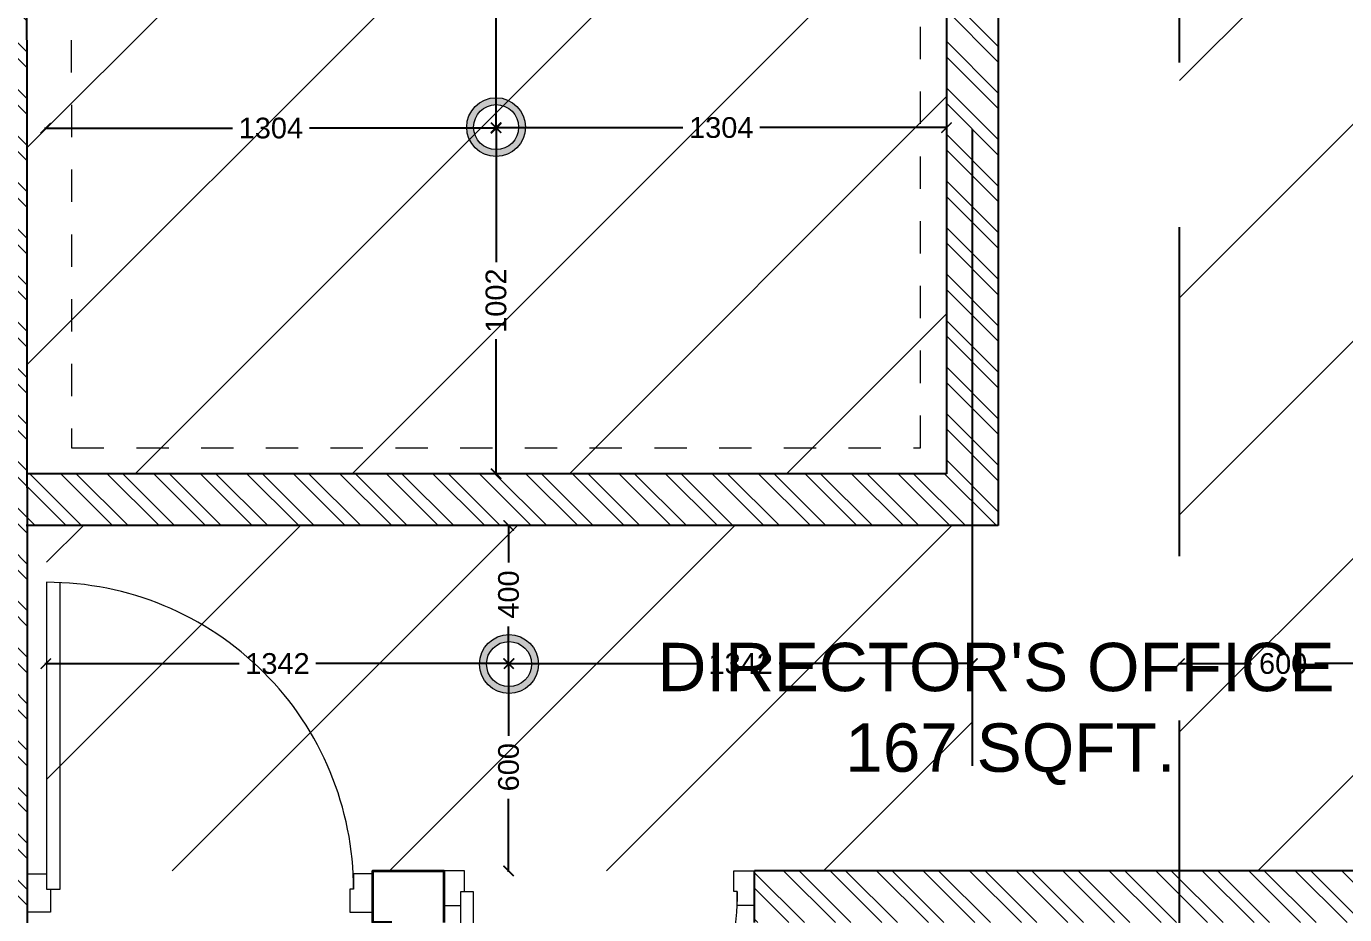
# Model space of a CAD drawing. Header units: millimetres. Extents: x 1464389 to 1998638, y -29162 to 256806.
# Drawn here: x 1716726 to 1720543, y 209375 to 211947 of the extents above; entities that cross this region are included whole.
import ezdxf

# ---------------------------------------------------------------- set-up
doc = ezdxf.new("R2010")
doc.units = ezdxf.units.MM
doc.header["$LTSCALE"] = 15
doc.header["$PDMODE"] = 35
doc.linetypes.add('HIDDEN', pattern=[9.525, 6.35, -3.175])
doc.linetypes.add('JIS_02_1.2', pattern=[2.5, 1.25, -1.25])
doc.layers.get('0').update_dxf_attribs({"lineweight": 5})
for name, color, linetype in [('COLUMN', 14, 'Continuous'), ('NEW WALL', 5, 'Continuous'), ('S-beamline-7', 8, 'HIDDEN'), ('Text', 250, 'Continuous')]:
    doc.layers.add(name, color=color, linetype=linetype)
for name, color, linetype, lineweight in [('DOOR', 124, 'Continuous', 9), ('hidden line', 251, 'JIS_02_1.2', 20), ('ledge wall line', 252, 'Continuous', 13), ('LS_DR_Wall', 5, 'Continuous', 35)]:
    doc.layers.add(name, color=color, linetype=linetype, lineweight=lineweight)
doc.styles.add('ARIAL', font='arial.ttf')
doc.dimstyles.new('SC-25', dxfattribs={"dimtxt": 60, "dimasz": 30, "dimexe": 0, "dimexo": 0, "dimgap": 25, "dimtad": 0, "dimdec": 0, "dimzin": 0, "dimdsep": 46, "dimtxsty": 'ARIAL', "dimblk": 'ARCHTICK', "dimcen": 0.09, "dimdle": 3, "dimclrd": 251, "dimclre": 251, "dimclrt": 1, "dimadec": 0, "dimazin": 0, "dimtfac": 1, "dimtdec": 0, "dimtofl": 0, "dimtmove": 0, "dimatfit": 2, "dimfxl": 100, "dimtolj": 1, "dimtzin": 0, "dimarcsym": 0})
pattern_1 = [(45, (882263.97, 177990.95), (-314.30896, 314.30896), [])]

# ---------------------------------------------------------------- blocks, each defined once
blk = doc.blocks.new('3rd floor beam')
at = {"layer": 'S-beamline-7', "color": 9, "ltscale": 10, "true_color": 0xc7c8ca}
for points in [[(2194534.3, 736246.7), (2194534.3, 751635.9)], [(2194534.3, 736246.7), (2194534.3, 751635.9)], [(2193934.3, 738497.1), (2193934.3, 747960.7)]]:
    blk.add_lwpolyline(points, dxfattribs=at)
blk = doc.blocks.new('D900')
for points in [[(0, 840), (0, 900), (100, 900), (100, 850), (60, 850), (60, 840)], [(0, 60), (0, 0), (100, 0), (100, 50), (60, 50), (60, 60)]]:
    blk.add_lwpolyline(points, close=True)
blk.add_lwpolyline([(60, 850, -0.414214), (860, 50), (60, 50), (60, 85), (859.2, 85)], format="xyb")
blk = doc.blocks.new('DOOR')
at = {"layer": 'DOOR', "xscale": -1.111111111111109, "yscale": 1.111111111111109, "zscale": 1.111111111111109, "rotation": 270}
blk.add_blockref('D900', (884115.6, -149552.4), dxfattribs=at)
at = {"layer": 'DOOR', "rotation": 270}
blk.add_blockref('D900', (885321.1, -149432.3), dxfattribs=at)
blk = doc.blocks.new('INTRNAL WALLS')
at = {"layer": 'ledge wall line'}
h = blk.add_hatch(dxfattribs=at)
h.set_pattern_fill('ANSI32', color=256, scale=10, angle=90)
h.paths.add_polyline_path([(881832.9, -153970.1), (884112.1, -153970.1), (884112.1, -153820.1), (881682.9, -153820.1), (881682.9, -157110.1), (881832.9, -157110.1)])
h.paths.add_polyline_path([(882311.7, -149582.3), (883965, -149582.3), (883964.8, -149432.3), (881861.7, -149432.3), (881861.7, -147926.9), (881711.7, -147926.9), (881711.7, -149582.3), (882161.7, -149582.3), (882161.7, -152470.1), (881711.7, -152470.1), (881711.7, -152620.1), (883962.1, -152620.1), (883962.1, -152820.1), (884112.1, -152820.1), (884112.1, -152470.1), (882311.7, -152470.1)])
h.paths.add_polyline_path([(880482.9, -151120.1), (875066.9, -151120.1), (875066.9, -151270.1), (876949.9, -151270.1), (876949.9, -152620.1), (877891.2, -152620.1), (877891.2, -152470.1), (877099.9, -152470.1), (877099.9, -151270.1), (878641.4, -151270.1), (878641.4, -152620.1), (878787.5, -152620.1), (878787.5, -151270.1), (878932.9, -151270.1), (880332.9, -151270.1), (880332.9, -152470.1), (879537.7, -152470.1), (879537.7, -152620.1), (880332.9, -152620.1), (880332.9, -152910.7), (880482.9, -152910.7)])
h.paths.add_polyline_path([(880482.9, -148960.9), (880482.9, -147926.9), (880332.9, -147926.9), (880332.9, -148960.9), (874916.9, -148960.9), (874916.9, -149110.9), (880332.9, -149110.9), (880332.9, -150220.1), (880482.9, -150220.1)])
h.paths.add_polyline_path([(880482.9, -146876.9), (877312.6, -146876.9), (877312.6, -144170.9), (880332.9, -144645.5), (880332.9, -145976.9), (880482.9, -145976.9), (880482.9, -144517.2), (876790.9, -143937), (876790.9, -143774.9), (876640.9, -143774.9), (876640.9, -144065.3), (877162.6, -144147.3), (877162.6, -146876.9), (875066.9, -146876.9), (875066.9, -147026.9), (880482.9, -147026.9)])
h.paths.add_polyline_path([(884112.1, -145078.1), (881711.7, -144708.4), (881711.7, -145076.9), (881861.7, -145076.9), (881861.7, -144883.2), (883962.1, -145206.8), (883962.1, -146876.9), (881711.7, -146876.9), (881711.7, -147026.9), (883962.1, -147026.9), (883967.2, -151569.4), (884117.2, -151569.4)])
h.paths.add_polyline_path([(886926.9, -144297.6), (886776.9, -144274.5), (886776.9, -148282.3), (884114.6, -148282.3), (884114.7, -148432.3), (886926.9, -148432.3)])
h.paths.add_polyline_path([(889910.9, -149432.3), (889910.9, -144757.5), (889760.9, -144734.2), (889760.9, -149432.3), (886221.1, -149432.3), (886221.1, -149582.3), (889760.9, -149582.3), (889760.9, -155900.1), (889910.9, -155900.1)])
h.paths.add_polyline_path([(881637.9, -158065.1), (881682.9, -158065.1), (881682.9, -157965.1), (881537.9, -157965.1), (881537.9, -159250.4), (881637.9, -159250.4)])
h.paths.add_polyline_path([(882036.8, -160000.4), (881537.9, -160000.4), (881537.9, -160100.4), (882036.8, -160100.4)])
h.paths.add_polyline_path([(884112.1, -154870.1), (883962.1, -154870.1), (883962.1, -157860.1), (884112.1, -157860.1)])
h.paths.add_polyline_path([(880782.9, -155840), (880482.9, -155840), (880482.9, -153810.7), (878182.9, -153810.7), (878182.9, -153970.1), (880332.9, -153970.1), (880332.9, -155840), (878332.9, -155840), (878332.9, -154720.1), (878182.9, -154720.1), (878182.9, -155840), (877312.6, -155840), (877162.6, -155840), (877162.6, -157110.2), (877312.6, -157110.2), (877312.6, -155990), (880783, -155987.3)])
h.paths.add_polyline_path([(876412.6, -155840), (875066.9, -155840), (875066.9, -155990), (876412.6, -155990)])
h.paths.add_polyline_path([(876862.6, -157860), (875066.9, -157860), (875066.9, -158010), (876862.6, -158010)])
h.paths.add_polyline_path([(876791.2, -142736.2), (876640.9, -142713.9), (876640.9, -142875.9), (876791.2, -142875.9)])
h.paths.add_polyline_path([(884112.1, -143864.2), (883962.1, -143840.9), (883962.1, -144155.2), (884112.1, -144155.2)])
at = {"layer": 'NEW WALL'}
for p, q in [((886776.9, -144274.5), (886776.9, -148282.3)), ((886926.9, -144297.6), (886926.9, -148432.3)), ((886221.1, -149582.3), (886221.1, -149432.3))]:
    blk.add_line(p, q, dxfattribs=at)
for points in [[(884112.1, -145078.1), (884117.2, -151569.4), (883967.2, -151569.4), (883962.1, -147026.9)], [(886776.9, -148282.3), (884112.1, -148282.3)], [(886926.9, -148432.3), (884112.1, -148432.3)], [(889760.9, -149432.3), (886221.1, -149432.3)]]:
    blk.add_lwpolyline(points, dxfattribs=at)
blk = doc.blocks.new('_ArchTick')
at = {"color": 0, "linetype": 'ByBlock', "const_width": 0.15}
blk.add_lwpolyline([(-0.5, -0.5), (0.5, 0.5)], dxfattribs=at)
blk = doc.blocks.new('*D1205')
at = {"color": 251, "lineweight": -2, "ltscale": 0.25, "transparency": 16777216}
for p, q in [((1718086.1, 212658.6), (1718086.1, 212266.1)), ((1718086.1, 212655.6), (1718086.1, 212655.6)), ((1718086.1, 211650.6), (1718086.1, 212043.1)), ((1718086.1, 211653.6), (1718086.1, 211653.6))]:
    blk.add_line(p, q, dxfattribs=at)
at = {"layer": 'Defpoints', "color": 0, "ltscale": 0.25, "transparency": 16777216}
for p in [(1718086.1, 212655.6), (1718086.1, 212655.6), (1718086.1, 211653.6)]:
    blk.add_point(p, dxfattribs=at)
at = {"color": 251, "lineweight": -2, "ltscale": 0.25, "transparency": 16777216, "xscale": 30, "yscale": 30, "zscale": 30}
for p, rotation in [((1718086.1, 212655.6), 90), ((1718086.1, 211653.6), 270)]:
    blk.add_blockref('_ArchTick', p, dxfattribs=dict(at, rotation=rotation))
at = {"color": 1, "ltscale": 0.25, "transparency": 16777216, "insert": (1718086.1, 212154.6), "char_height": 60, "attachment_point": 5, "rotation": 90, "style": 'ARIAL'}
blk.add_mtext('\\A1;1002', dxfattribs=at)
blk = doc.blocks.new('*D1206')
at = {"color": 251, "lineweight": -2, "ltscale": 0.25, "transparency": 16777216}
for p, q in [((1718086.1, 211656.6), (1718086.1, 211264.1)), ((1718086.1, 211653.6), (1718086.1, 211653.6)), ((1718086.1, 210648.7), (1718086.1, 211041.2)), ((1718086.1, 210651.7), (1718086.1, 210651.7))]:
    blk.add_line(p, q, dxfattribs=at)
at = {"layer": 'Defpoints', "color": 0, "ltscale": 0.25, "transparency": 16777216}
for p in [(1718086.1, 211653.6), (1718086.1, 210651.7), (1718086.1, 210651.7)]:
    blk.add_point(p, dxfattribs=at)
at = {"color": 251, "lineweight": -2, "ltscale": 0.25, "transparency": 16777216, "xscale": 30, "yscale": 30, "zscale": 30}
for p, rotation in [((1718086.1, 211653.6), 90), ((1718086.1, 210651.7), 270)]:
    blk.add_blockref('_ArchTick', p, dxfattribs=dict(at, rotation=rotation))
at = {"color": 1, "ltscale": 0.25, "transparency": 16777216, "insert": (1718086.1, 211152.7), "char_height": 60, "attachment_point": 5, "rotation": 90, "style": 'ARIAL'}
blk.add_mtext('\\A1;1002', dxfattribs=at)
blk = doc.blocks.new('*D1207')
at = {"color": 251, "lineweight": -2, "ltscale": 0.25, "transparency": 16777216}
for p, q in [((1718083.1, 211653.6), (1718626.6, 211653.6)), ((1718086.1, 211650.6), (1718086.1, 211653.6)), ((1719393.3, 211653.6), (1718849.9, 211653.6)), ((1719390.3, 211653.6), (1719390.3, 211653.6))]:
    blk.add_line(p, q, dxfattribs=at)
at = {"layer": 'Defpoints', "color": 0, "ltscale": 0.25, "transparency": 16777216}
for p in [(1718086.1, 211650.6), (1719390.3, 211653.6), (1719390.3, 211653.6)]:
    blk.add_point(p, dxfattribs=at)
at = {"color": 251, "lineweight": -2, "ltscale": 0.25, "transparency": 16777216, "xscale": 30, "yscale": 30, "zscale": 30, "rotation": 180}
blk.add_blockref('_ArchTick', (1718086.1, 211653.6), dxfattribs=at)
at = {"color": 251, "lineweight": -2, "ltscale": 0.25, "transparency": 16777216, "xscale": 30, "yscale": 30, "zscale": 30}
blk.add_blockref('_ArchTick', (1719390.3, 211653.6), dxfattribs=at)
at = {"color": 1, "ltscale": 0.25, "transparency": 16777216, "insert": (1718738.2, 211653.6), "char_height": 60, "attachment_point": 5, "style": 'ARIAL'}
blk.add_mtext('\\A1;1304', dxfattribs=at)
blk = doc.blocks.new('*D1208')
at = {"color": 251, "lineweight": -2, "ltscale": 0.25, "transparency": 16777216}
for p, q in [((1716778.9, 211652.1), (1717322.4, 211652.1)), ((1716781.9, 211653.6), (1716781.9, 211652.1)), ((1718089.1, 211652.1), (1717545.7, 211652.1)), ((1718086.1, 211653.6), (1718086.1, 211652.1))]:
    blk.add_line(p, q, dxfattribs=at)
at = {"layer": 'Defpoints', "color": 0, "ltscale": 0.25, "transparency": 16777216}
for p in [(1716781.9, 211653.6), (1716781.9, 211652.1), (1718086.1, 211653.6)]:
    blk.add_point(p, dxfattribs=at)
at = {"color": 251, "lineweight": -2, "ltscale": 0.25, "transparency": 16777216, "xscale": 30, "yscale": 30, "zscale": 30, "rotation": 180}
blk.add_blockref('_ArchTick', (1716781.9, 211652.1), dxfattribs=at)
at = {"color": 251, "lineweight": -2, "ltscale": 0.25, "transparency": 16777216, "xscale": 30, "yscale": 30, "zscale": 30}
blk.add_blockref('_ArchTick', (1718086.1, 211652.1), dxfattribs=at)
at = {"color": 1, "ltscale": 0.25, "transparency": 16777216, "insert": (1717434, 211652.1), "char_height": 60, "attachment_point": 5, "style": 'ARIAL'}
blk.add_mtext('\\A1;1304', dxfattribs=at)
blk = doc.blocks.new('*D1221')
at = {"color": 251, "lineweight": -2, "ltscale": 0.25, "transparency": 16777216}
for p, q in [((1720062.3, 210101.7), (1720274, 210101.7)), ((1720668.3, 210101.7), (1720456.7, 210101.7))]:
    blk.add_line(p, q, dxfattribs=at)
at = {"layer": 'Defpoints', "color": 0, "ltscale": 0.25, "transparency": 16777216}
for p in [(1720065.3, 210101.7), (1720065.3, 210101.7), (1720665.3, 210101.7)]:
    blk.add_point(p, dxfattribs=at)
at = {"color": 251, "lineweight": -2, "ltscale": 0.25, "transparency": 16777216, "xscale": 30, "yscale": 30, "zscale": 30, "rotation": 180}
blk.add_blockref('_ArchTick', (1720065.3, 210101.7), dxfattribs=at)
at = {"color": 251, "lineweight": -2, "ltscale": 0.25, "transparency": 16777216, "xscale": 30, "yscale": 30, "zscale": 30}
blk.add_blockref('_ArchTick', (1720665.3, 210101.7), dxfattribs=at)
at = {"color": 1, "ltscale": 0.25, "transparency": 16777216, "insert": (1720365.3, 210101.7), "char_height": 60, "attachment_point": 5, "style": 'ARIAL'}
blk.add_mtext('\\A1;600', dxfattribs=at)
blk = doc.blocks.new('*D1231')
at = {"color": 251, "lineweight": -2, "ltscale": 0.25, "transparency": 16777216}
for p, q in [((1718122.4, 210504.7), (1718122.4, 210394.1)), ((1718123.7, 210501.7), (1718122.4, 210501.7)), ((1718122.4, 210098.7), (1718122.4, 210209.3)), ((1718123.7, 210101.7), (1718122.4, 210101.7))]:
    blk.add_line(p, q, dxfattribs=at)
at = {"layer": 'Defpoints', "color": 0, "ltscale": 0.25, "transparency": 16777216}
for p in [(1718122.4, 210501.7), (1718123.7, 210501.7), (1718123.7, 210101.7)]:
    blk.add_point(p, dxfattribs=at)
at = {"color": 251, "lineweight": -2, "ltscale": 0.25, "transparency": 16777216, "xscale": 30, "yscale": 30, "zscale": 30}
for p, rotation in [((1718122.4, 210501.7), 90), ((1718122.4, 210101.7), 270)]:
    blk.add_blockref('_ArchTick', p, dxfattribs=dict(at, rotation=rotation))
at = {"color": 1, "ltscale": 0.25, "transparency": 16777216, "insert": (1718122.4, 210301.7), "char_height": 60, "attachment_point": 5, "rotation": 90, "style": 'ARIAL'}
blk.add_mtext('\\A1;400', dxfattribs=at)
blk = doc.blocks.new('*D1232')
at = {"color": 251, "lineweight": -2, "ltscale": 0.25, "transparency": 16777216}
for p, q in [((1718120.7, 210101.7), (1718683, 210101.7)), ((1718123.7, 210100.4), (1718123.7, 210101.7)), ((1719468.3, 210101.7), (1718906, 210101.7)), ((1719465.3, 210101.7), (1719465.3, 210101.7))]:
    blk.add_line(p, q, dxfattribs=at)
at = {"layer": 'Defpoints', "color": 0, "ltscale": 0.25, "transparency": 16777216}
for p in [(1718123.7, 210100.4), (1719465.3, 210101.7), (1719465.3, 210101.7)]:
    blk.add_point(p, dxfattribs=at)
at = {"color": 251, "lineweight": -2, "ltscale": 0.25, "transparency": 16777216, "xscale": 30, "yscale": 30, "zscale": 30, "rotation": 180}
blk.add_blockref('_ArchTick', (1718123.7, 210101.7), dxfattribs=at)
at = {"color": 251, "lineweight": -2, "ltscale": 0.25, "transparency": 16777216, "xscale": 30, "yscale": 30, "zscale": 30}
blk.add_blockref('_ArchTick', (1719465.3, 210101.7), dxfattribs=at)
at = {"color": 1, "ltscale": 0.25, "transparency": 16777216, "insert": (1718794.5, 210101.7), "char_height": 60, "attachment_point": 5, "style": 'ARIAL'}
blk.add_mtext('\\A1;1342', dxfattribs=at)
blk = doc.blocks.new('*D1233')
at = {"color": 251, "lineweight": -2, "ltscale": 0.25, "transparency": 16777216}
for p, q in [((1716779.3, 210101.7), (1717341.7, 210101.7)), ((1716782.3, 210101.7), (1716782.3, 210101.7)), ((1718126.9, 210101.7), (1717564.6, 210101.7))]:
    blk.add_line(p, q, dxfattribs=at)
at = {"layer": 'Defpoints', "color": 0, "ltscale": 0.25, "transparency": 16777216}
for p in [(1716782.3, 210101.7), (1716782.3, 210101.7), (1718123.9, 210101.7)]:
    blk.add_point(p, dxfattribs=at)
at = {"color": 251, "lineweight": -2, "ltscale": 0.25, "transparency": 16777216, "xscale": 30, "yscale": 30, "zscale": 30, "rotation": 180}
blk.add_blockref('_ArchTick', (1716782.3, 210101.7), dxfattribs=at)
at = {"color": 251, "lineweight": -2, "ltscale": 0.25, "transparency": 16777216, "xscale": 30, "yscale": 30, "zscale": 30}
blk.add_blockref('_ArchTick', (1718123.9, 210101.7), dxfattribs=at)
at = {"color": 1, "ltscale": 0.25, "transparency": 16777216, "insert": (1717453.1, 210101.7), "char_height": 60, "attachment_point": 5, "style": 'ARIAL'}
blk.add_mtext('\\A1;1342', dxfattribs=at)
blk = doc.blocks.new('*D1167')
at = {"color": 251, "lineweight": -2, "ltscale": 0.25, "transparency": 16777216}
for p, q in [((1718122.4, 210104.7), (1718122.4, 209893)), ((1718122.4, 210101.7), (1718122.4, 210101.7)), ((1718122.4, 209498.7), (1718122.4, 209710.3)), ((1718123.7, 209501.7), (1718122.4, 209501.7))]:
    blk.add_line(p, q, dxfattribs=at)
at = {"layer": 'Defpoints', "color": 0, "ltscale": 0.25, "transparency": 16777216}
for p in [(1718122.4, 210101.7), (1718122.4, 209501.7), (1718123.7, 209501.7)]:
    blk.add_point(p, dxfattribs=at)
at = {"color": 251, "lineweight": -2, "ltscale": 0.25, "transparency": 16777216, "xscale": 30, "yscale": 30, "zscale": 30}
for p, rotation in [((1718122.4, 210101.7), 90), ((1718122.4, 209501.7), 270)]:
    blk.add_blockref('_ArchTick', p, dxfattribs=dict(at, rotation=rotation))
at = {"color": 1, "ltscale": 0.25, "transparency": 16777216, "insert": (1718122.4, 209801.7), "char_height": 60, "attachment_point": 5, "rotation": 90, "style": 'ARIAL'}
blk.add_mtext('\\A1;600', dxfattribs=at)
blk = doc.blocks.new('Hanging light')
h = blk.add_hatch(color=30)
h.dxf.hatch_style = 1
h.set_gradient(color1=(242, 103, 34), color2=(255, 255, 0), name='CYLINDER')
h.paths.add_polyline_path([(163326.4, 34665.3, 1), (163155.9, 34665.3, 1)])
h.paths.add_polyline_path([(163175.9, 34665.3, -1), (163306.4, 34665.3, -1)], flags=16)
at = {"color": 3}
for radius in [85.2, 65.2]:
    blk.add_circle((163241.2, 34665.3), radius, dxfattribs=at)

msp = doc.modelspace()

# ---------------------------------------------------------------- hatches: boundary and pattern name
at = {"true_color": 0x636466}
h = msp.add_hatch(dxfattribs=at)
h.set_pattern_fill('ANSI31', color=251, scale=140)
h.set_pattern_definition(pattern_1)
h.paths.add_polyline_path([(1719390.3, 212655.6), (1716726.4, 212655.6), (1716728, 210651.7), (1719390.3, 210651.7)])
h = msp.add_hatch(dxfattribs=at)
h.set_pattern_fill('ANSI31', color=251, scale=140)
h.set_pattern_definition(pattern_1)
h.paths.add_polyline_path([(1722374.3, 212657.1), (1720065.3, 212657.1), (1720065.3, 209501.7), (1722374.3, 209501.7)])
h = msp.add_hatch(dxfattribs=at)
h.set_pattern_fill('ANSI31', color=251, scale=140)
h.set_pattern_definition(pattern_1)
h.paths.add_polyline_path([(1719465.3, 210501.7), (1716784.6, 210501.7), (1716784.6, 209501.7), (1719465.3, 209501.7)])

# ---------------------------------------------------------------- linework, layer by layer
at = {"color": 30, "true_color": 0xf26722}
msp.add_open_spline([(1717729.5, 209421.8), (1717729.3, 209421.8), (1717729.2, 209421.8), (1717729, 209421.8)], degree=3, dxfattribs=at)
at = {"layer": 'hidden line', "color": 30, "ltscale": 5}
msp.add_lwpolyline([(1716855.5, 212657.1), (1716856.9, 210726.7), (1719315.3, 210726.7), (1719315.3, 212657.1)], dxfattribs=at)
at = {"layer": 'LS_DR_Wall', "ltscale": 0.25}
msp.add_lwpolyline([(1717784.5, 209351.7), (1717729.5, 209351.7), (1717729.5, 209501.7), (1717934.5, 209501.7), (1717934.5, 209351.7)], dxfattribs=at)
at = {"layer": 'S-beamline-7', "ltscale": 10}
for points in [[(1719465.3, 210697.2), (1719465.3, 214669)], [(1719465.3, 210697.2), (1719465.3, 214669)], [(1719465.3, 201233.6), (1719465.3, 210697.2)]]:
    msp.add_lwpolyline(points, dxfattribs=at)

# ---------------------------------------------------------------- block references
for name, p in [('INTRNAL WALLS', (832613.4, 358934)), ('DOOR', (832613.4, 358934)), ('Hanging light', (1554845, 176989.8)), ('Hanging light', (1554882.5, 175435.1))]:
    msp.add_blockref(name, p)
at = {"layer": 'COLUMN', "color": 240, "true_color": 0xed1f24}
msp.add_blockref('3rd floor beam', (-474469, -537263.5), dxfattribs=at)

# ---------------------------------------------------------------- texts
at = {"layer": 'Text', "ltscale": 0.25, "insert": (1718553.8, 209750.1), "char_height": 140, "attachment_point": 7, "style": 'ARIAL'}
msp.add_mtext_dynamic_manual_height_columns("\\pxt5;DIRECTOR'S OFFICE \\P          167 SQFT.", width=2828.537, gutter_width=250, heights=[0], dxfattribs=at)

# ---------------------------------------------------------------- dimensions: what is measured, and where the dimension line sits
at = {"ltscale": 0.25}
for base, p1, p2, picture, middle in [((1718086.1, 212655.6), (1718086.1, 211653.6), (1718086.1, 212655.6), '*D1205', (1718086.1, 212154.6)), ((1718086.1, 210651.7), (1718086.1, 211653.6), (1718086.1, 210651.7), '*D1206', (1718086.1, 211152.7)), ((1718122.4, 210501.7), (1718123.7, 210101.7), (1718123.7, 210501.7), '*D1231', (1718122.4, 210301.7)), ((1718122.4, 209501.7), (1718122.4, 210101.7), (1718123.7, 209501.7), '*D1167', (1718122.4, 209801.7))]:
    dim = msp.add_linear_dim(base=base, p1=p1, p2=p2, angle=90, dimstyle='SC-25', dxfattribs=at)
    dim.commit()
    dim.dimension.update_dxf_attribs({"geometry": picture, "text_midpoint": middle})
for base, p1, p2, picture, middle in [((1716781.9, 211652.1), (1718086.1, 211653.6), (1716781.9, 211653.6), '*D1208', (1717434, 211652.1)), ((1719390.3, 211653.6), (1718086.1, 211650.6), (1719390.3, 211653.6), '*D1207', (1718738.2, 211653.6)), ((1716782.3, 210101.7), (1718123.9, 210101.7), (1716782.3, 210101.7), '*D1233', (1717453.1, 210101.7)), ((1719465.3, 210101.7), (1718123.7, 210100.4), (1719465.3, 210101.7), '*D1232', (1718794.5, 210101.7)), ((1720065.3, 210101.7), (1720665.3, 210101.7), (1720065.3, 210101.7), '*D1221', (1720365.3, 210101.7))]:
    dim = msp.add_linear_dim(base=base, p1=p1, p2=p2, dimstyle='SC-25', dxfattribs=at)
    dim.commit()
    dim.dimension.update_dxf_attribs({"geometry": picture, "text_midpoint": middle})

doc.saveas('drawing.dxf')
